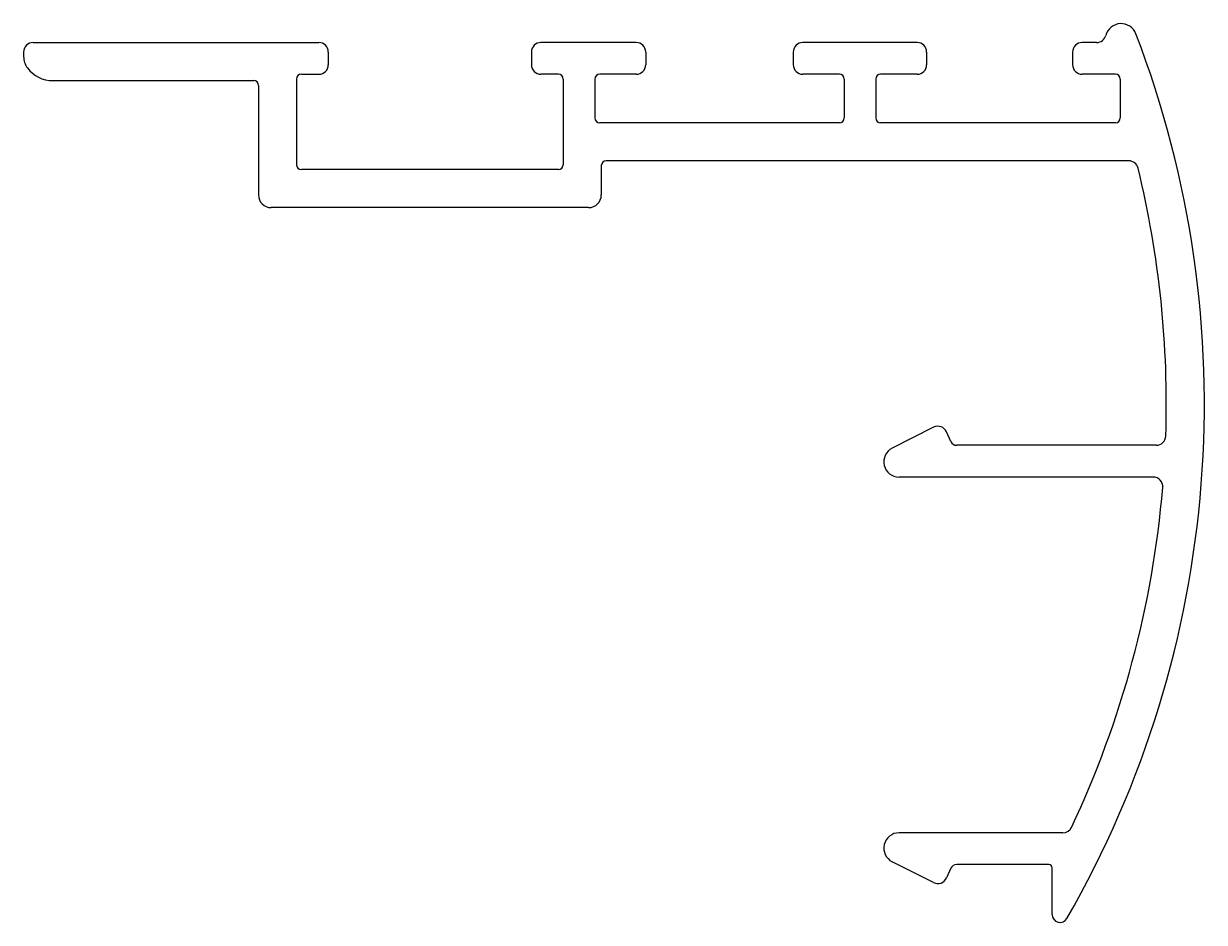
# Model space of a CAD drawing. Extents: x 741.6 to 778.8, y 727 to 755.3.
import ezdxf

# ---------------------------------------------------------------- set-up
doc = ezdxf.new("R2010")
doc.units = 0
doc.layers.get('0').update_dxf_attribs({"linetype": 'CONTINUOUS'})

msp = doc.modelspace()

# ---------------------------------------------------------------- linework, layer by layer
at = {"color": 0}
for p, q in [((741.869, 754.671), (750.869, 754.671)), ((760.869, 754.671), (757.869, 754.671)), ((769.719, 754.671), (766.119, 754.671)), ((775.373, 754.671), (774.919, 754.671)), ((741.569, 754.371), (741.569, 754.23)), ((751.169, 754.371), (751.169, 753.971)), ((757.569, 754.371), (757.569, 753.971)), ((761.169, 754.371), (761.169, 753.971)), ((765.819, 754.371), (765.819, 753.971)), ((770.019, 754.371), (770.019, 753.971)), ((774.619, 754.371), (774.619, 753.971)), ((742.488, 753.471), (748.819, 753.471)), ((748.969, 753.321), (748.969, 749.871)), ((750.169, 753.521), (750.169, 750.821)), ((750.319, 753.671), (750.869, 753.671)), ((758.419, 753.671), (757.869, 753.671)), ((758.569, 753.521), (758.569, 750.821)), ((759.569, 753.521), (759.569, 752.294)), ((760.869, 753.671), (759.719, 753.671)), ((767.269, 753.671), (766.119, 753.671)), ((767.419, 753.521), (767.419, 752.294)), ((768.419, 753.521), (768.419, 752.294)), ((769.719, 753.671), (768.569, 753.671)), ((775.969, 753.671), (774.919, 753.671)), ((776.119, 753.521), (776.119, 752.294)), ((767.269, 752.144), (759.719, 752.144)), ((775.969, 752.144), (768.569, 752.144)), ((759.769, 750.794), (759.769, 749.871)), ((776.387, 750.944), (759.919, 750.944)), ((758.419, 750.671), (750.319, 750.671)), ((759.369, 749.471), (749.369, 749.471)), ((770.238, 742.554), (768.934, 741.897)), ((770.783, 742.105), (770.647, 742.41)), ((777.253, 741.987), (770.966, 741.987)), ((777.159, 740.987), (769.15, 740.987)), ((774.313, 729.787), (769.15, 729.787)), ((770.238, 728.219), (768.934, 728.877)), ((773.873, 728.787), (770.966, 728.787)), ((770.783, 728.669), (770.647, 728.364)), ((773.973, 727.217), (773.973, 728.687))]:
    msp.add_line(p, q, dxfattribs=at)
for centre, radius, start, end in [((776.146, 754.765), 0.5, 20.9873, 165.0642), ((746.263, 743.301), 32.507, 330.0899, 20.9873), ((775.373, 754.971), 0.3, 270, 345.0642), ((741.869, 754.371), 0.3, 90, 180), ((750.869, 754.371), 0.3, 0, 90), ((757.869, 754.371), 0.3, 90, 180), ((760.869, 754.371), 0.3, 0, 90), ((766.119, 754.371), 0.3, 90, 180), ((769.719, 754.371), 0.3, 0, 90), ((774.919, 754.371), 0.3, 90, 180), ((742.169, 754.23), 0.6, 180, 217.1033), ((742.488, 754.471), 1, 217.1033, 270), ((750.869, 753.971), 0.3, 270, 0), ((757.869, 753.971), 0.3, 180, 270), ((760.869, 753.971), 0.3, 270, 0), ((766.119, 753.971), 0.3, 180, 270), ((769.719, 753.971), 0.3, 270, 0), ((774.919, 753.971), 0.3, 180, 270), ((748.819, 753.321), 0.15, 0, 90), ((750.319, 753.521), 0.15, 90, 180), ((758.419, 753.521), 0.15, 0, 90), ((759.719, 753.521), 0.15, 90, 180), ((767.269, 753.521), 0.15, 0, 90), ((768.569, 753.521), 0.15, 90, 180), ((775.969, 753.521), 0.15, 0, 90), ((759.719, 752.294), 0.15, 180, 270), ((767.269, 752.294), 0.15, 270, 0), ((768.569, 752.294), 0.15, 180, 270), ((775.969, 752.294), 0.15, 270, 0), ((750.319, 750.821), 0.15, 180, 270), ((758.419, 750.821), 0.15, 270, 0), ((759.919, 750.794), 0.15, 90, 180), ((776.387, 750.644), 0.3, 13.6995, 90), ((746.263, 743.301), 31.307, 358.1256, 13.6995), ((749.369, 749.871), 0.4, 180, 270), ((759.369, 749.871), 0.4, 270, 0), ((770.373, 742.287), 0.3, 24.1916, 116.7605), ((777.253, 742.287), 0.3, 270, 358.1256), ((769.15, 741.468), 0.481, 116.7605, 270), ((770.966, 742.187), 0.2, 204.1916, 270), ((746.263, 743.301), 31.307, 334.7751, 355.1636), ((777.159, 740.687), 0.3, 355.1636, 90), ((774.313, 730.087), 0.3, 270, 334.7751), ((769.15, 729.306), 0.481, 90, 243.2395), ((770.966, 728.587), 0.2, 90, 155.8084), ((773.873, 728.687), 0.1, 0, 90), ((770.373, 728.487), 0.3, 243.2395, 335.8084), ((774.223, 727.217), 0.25, 180, 330.0899)]:
    msp.add_arc(centre, radius, start, end, dxfattribs=at)

doc.saveas('drawing.dxf')
